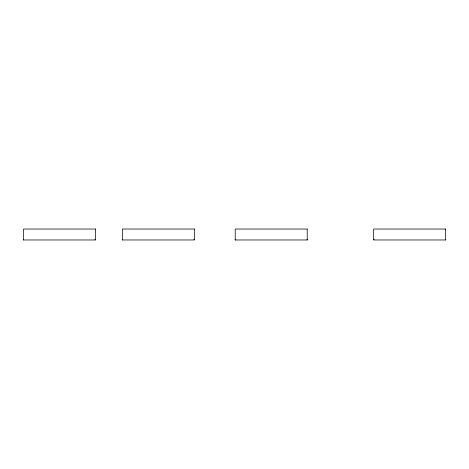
<?xml version="1.0" encoding="UTF-8"?>
<svg xmlns="http://www.w3.org/2000/svg" width="469" height="469" viewBox="0 0 469 469"><rect width="100%" height="100%" fill="white"/><g stroke="black" fill="none" stroke-linecap="round" stroke-linejoin="round"><path stroke-width="0.7" d="M94.873 239.413L95.436 239.413M193.808 239.413L194.377 239.413M235.221 239.413L235.784 239.413M373.623 239.413L374.186 239.413M445.486 239.413L445.486 239.976M307.148 239.413L307.148 239.976M235.28 239.413L235.28 239.976M122.45 239.413L122.45 239.976M95.377 239.413L95.377 239.976M23.514 239.413L23.514 239.976M95.436 229.024L23.45 229.024L23.45 239.976L95.436 239.976L95.436 229.024M194.377 229.024L122.386 229.024L122.386 239.976L194.377 239.976L194.377 229.024M307.207 229.024L235.221 229.024L235.221 239.976L307.207 239.976L307.207 229.024M445.55 229.024L373.623 229.024L373.687 239.976L445.55 239.976L445.55 229.024"/></g></svg>
